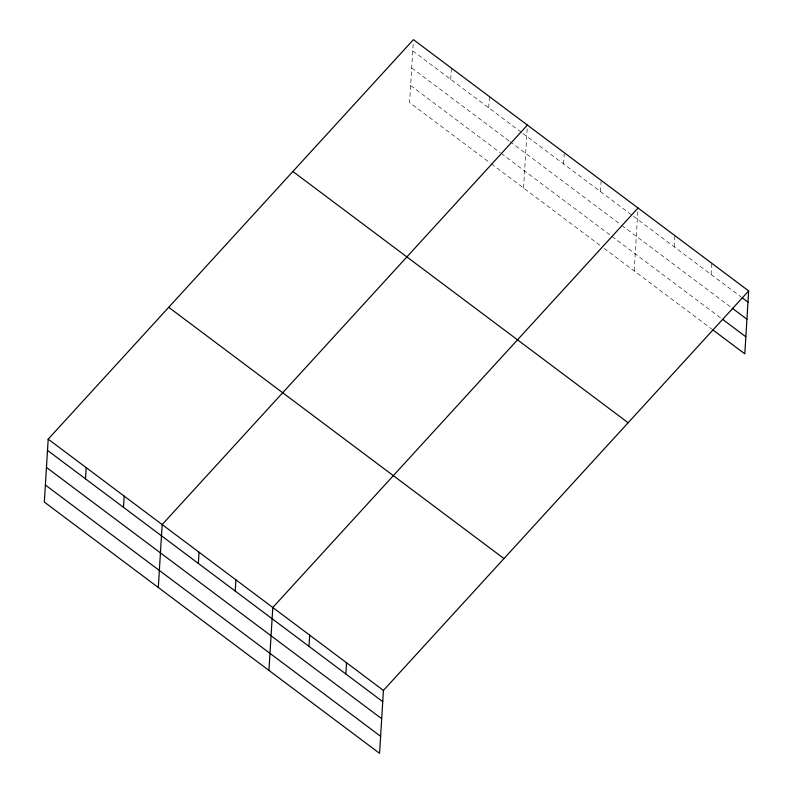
<?xml version="1.0" encoding="UTF-8"?>
<svg xmlns="http://www.w3.org/2000/svg" width="793" height="793" viewBox="0 0 793 793"><rect width="100%" height="100%" fill="white"/><g stroke="black" fill="none" stroke-linecap="round" stroke-linejoin="round"><path stroke-width="0.59" stroke-dasharray="3.96 2.97" d="M413.153 44.14L409.575 102.584L490.431 163.189M450.731 79.359L451.415 68.129M488.726 107.838L489.41 96.607M523.558 188.02L527.404 125.076M563.595 163.953L564.21 153.842M600.47 191.589L601.094 181.478M634.182 270.938L637.968 209.124M674.228 246.871L674.912 235.64M711.103 274.507L711.787 263.276M412.737 50.881L521.844 132.659M522.825 133.393L632.497 215.597M633.468 216.32L741.187 297.058M411.696 67.94L509.116 140.966M510.087 141.689L620.78 224.657M621.752 225.381L731.404 307.575M410.615 85.525L500.244 152.702M501.216 153.436L610.967 235.69M611.938 236.413L720.629 317.884M491.412 163.923L600.222 245.483M604.107 248.387L711.817 329.125"/><path stroke-width="1.19" d="M48.185 439.144L44.339 502.078L379.579 753.35L383.425 690.416L748.661 290.922L413.421 39.65L48.185 439.144L383.425 690.416M85.495 478.853L86.179 467.622M123.49 507.332L124.174 496.101M158.313 587.514L162.168 524.579L527.404 125.076M198.359 563.446L199.043 552.215M235.234 591.082L235.917 579.852M268.946 670.432L272.792 607.497L638.038 208.004M308.983 646.364L309.676 635.134M345.857 674L346.551 662.77M748.661 290.922L744.815 353.856L712.788 329.848M742.159 297.781L747.977 302.143M732.375 308.299L746.937 319.212M722.572 319.331L745.856 336.787M292.895 171.486L628.135 422.748M168.711 307.307L503.951 558.579M47.501 450.374L382.741 701.646M46.45 467.434L381.691 718.706M45.379 485.019L380.62 736.291"/></g></svg>
